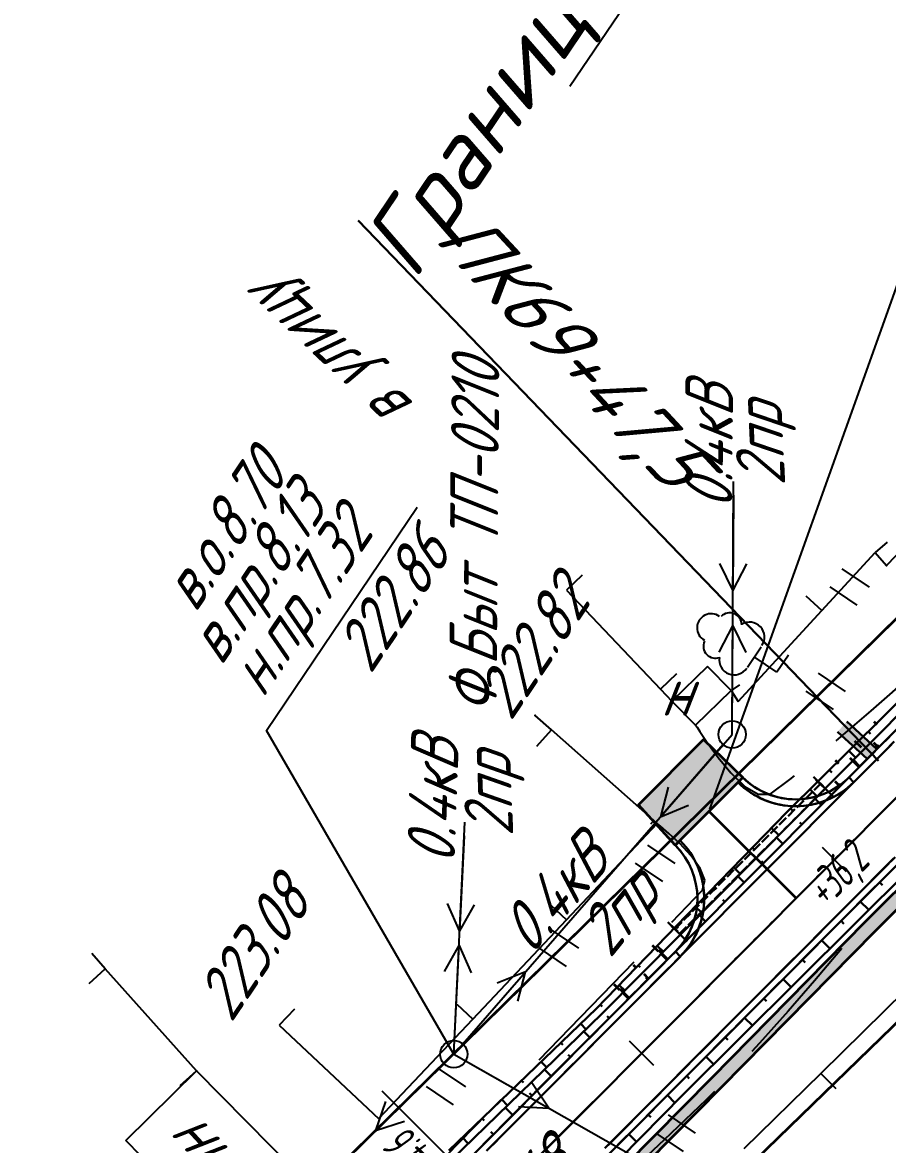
# Model space of a CAD drawing. Header units: millimetres. Extents: x -698 to 8131, y -704 to 4503.
# Drawn here: x 5026.2 to 5089.5, y 3633.2 to 3715.3 of the extents above; entities that cross this region are included whole.
import ezdxf
from ezdxf import colors
from ezdxf.entities.mleader import LeaderData, LeaderLine
from ezdxf.math import Vec2, Vec3

# ---------------------------------------------------------------- set-up
doc = ezdxf.new("R2010")
doc.units = ezdxf.units.MM
for name, pattern in [('ACAD_ISO02W100', [15, 12, -3]), ('CONTI', [0]), ('DASHED', [0.75, 0.5, -0.25]), ('STROT', [1.7, 0.5, -1.2])]:
    doc.linetypes.add(name, pattern=pattern)
for name, color, linetype, lineweight in [('10', 1, 'Continuous', 35), ('Гравий', 30, 'Continuous', 35), ('КОПИЯ_ОСЬ_13_ОТКОСЫ', 7, 'Continuous', 30), ('КОПИЯ_ОСЬ_ГРАНИЦЫ_ПОЛОС', 7, 'Continuous', 30), ('ОСЬ_ВЕРХ_ПОКРЫТИЯ_ГРАНИЦЫ_ПОЛОС', 7, 'Continuous', 30), ('ОСЬ_ВЕРХ_ПОКРЫТИЯ_ОСЬ', 1, 'Continuous', 30), ('Ось_примыкания', 1, 'Continuous', 35), ('Площ примыкании', 101, 'Continuous', 30), ('Привязка', 250, 'Continuous', 35), ('Тротуар', 40, 'Continuous', 35), ('Трубы мет.', 7, 'ACAD_ISO02W100', 30)]:
    doc.layers.add(name, color=color, linetype=linetype, lineweight=lineweight)
for name, color, linetype in [('NAD_MDEFAULT', 7, 'CONTI'), ('PI_OTDEFAULT', 172, 'CONTI'), ('PI_TTDEFAULT', 5, 'CONTI'), ('SIT_LDEFAULT', 7, 'CONTI'), ('USLZNDEFAULT', 7, 'CONTI'), ('Выноски', 250, 'Continuous'), ('ОСЬ_ВЕРХ_ПОКРЫТИЯ_ПИКЕТЫ', 1, 'Continuous'), ('ОСЬ_ВЕРХ_ПОКРЫТИЯ_РАЗБИВКА_КРИВ', 1, 'Continuous'), ('разметка', 7, 'Continuous')]:
    doc.layers.add(name, color=color, linetype=linetype)
doc.styles.add('eskd', font='isocpeui.ttf', dxfattribs={"width": 1.2})
doc.styles.get("Standard").update_dxf_attribs({"font": 'isocpeui.ttf'})
doc.styles.add('ГОСТ', font='isocpeui.ttf', dxfattribs={"height": 4})

# ---------------------------------------------------------------- blocks, each defined once
blk = doc.blocks.new('BL_2011')
at = {"color": 0}
for p, q in [((0, 0), (0, 2.4)), ((1.6, 0), (1.6, 2.4))]:
    blk.add_line(p, q, dxfattribs=at)
blk = doc.blocks.new('BL_20')
at = {"color": 0}
blk.add_circle((0, 0), 1, dxfattribs=at)
blk = doc.blocks.new('BL_104')
at = {"color": 0}
for p, q in [((-0.9, 2), (0.9, 2)), ((0, 0), (0, 2)), ((1.5, 0), (0, 0))]:
    blk.add_line(p, q, dxfattribs=at)
for centre, radius, start, end in [((0, 5.8), 1.04, 358, 185), ((-0.94, 4.8), 0.88, 100, 235), ((0.94, 4.8), 0.88, 305, 80), ((-1, 3.1), 1.1, 115, 270), ((1, 3.1), 1.1, 270, 65)]:
    blk.add_arc(centre, radius, start, end, dxfattribs=at)
blk = doc.blocks.new('*U49')
at = {"layer": 'КОПИЯ_ОСЬ_13_ОТКОСЫ'}
for points in [[(687.722, 1023.815), (698.541, 1034.21), (705.143, 1041.042), (712.462, 1048.572), (726.675, 1062.643)], [(687.869, 1023.104), (698.926, 1033.827), (727.087, 1062.233)], [(718.418, 1054.468), (718.584, 1054.3)], [(716.997, 1053.061), (717.495, 1052.558)], [(715.576, 1051.654), (715.75, 1051.477)], [(714.154, 1050.247), (714.679, 1049.717)], [(712.733, 1048.84), (712.909, 1048.662)], [(711.334, 1047.411), (711.873, 1046.887)], [(709.94, 1045.977), (710.11, 1045.811)], [(708.546, 1044.543), (709.057, 1044.046)], [(707.152, 1043.109), (707.313, 1042.952)], [(705.758, 1041.674), (706.24, 1041.205)], [(704.366, 1040.238), (704.516, 1040.093)], [(702.976, 1038.8), (703.425, 1038.366)], [(701.586, 1037.361), (701.724, 1037.229)], [(700.197, 1035.923), (700.609, 1035.525)], [(698.807, 1034.485), (698.939, 1034.358)], [(697.375, 1033.089), (697.756, 1032.692)], [(695.932, 1031.704), (696.064, 1031.567)], [(694.49, 1030.318), (694.885, 1029.908)], [(693.048, 1028.932), (693.184, 1028.791)], [(691.606, 1027.547), (692.013, 1027.123)], [(690.164, 1026.161), (690.304, 1026.015)], [(688.722, 1024.775), (689.142, 1024.338)]]:
    blk.add_lwpolyline(points, dxfattribs=at)

msp = doc.modelspace()

# ---------------------------------------------------------------- hatches: boundary and pattern name
at = {"layer": 'Гравий', "ltscale": 7}
h = msp.add_hatch(color=256, dxfattribs=at)
h.paths.add_polyline_path([(5072.583, 3659.379), (5076.406, 3657.548), (5078.877, 3660.03), (5075.994, 3662.803)], flags=17)
h.paths.add_polyline_path([(5072.583, 3659.379), (5071.25, 3658.04), (5073.937, 3655.07), (5076.406, 3657.548)], flags=17)
h.paths.add_polyline_path([(5057.574, 3652.965), (5064.731, 3644.902), (5071.136, 3648.598), (5063.979, 3656.661)], flags=9)
msp.add_hatch(color=256, dxfattribs=at).paths.add_polyline_path([(5078.877, 3660.03), (5075.994, 3662.803), (5072.583, 3659.379), (5076.406, 3657.548)])
h = msp.add_hatch(color=256, dxfattribs=at)
h.paths.add_polyline_path([(5076.406, 3657.548), (5072.583, 3659.379), (5071.25, 3658.04), (5073.937, 3655.07)], flags=17)
h.paths.add_polyline_path([(5057.574, 3652.965), (5064.731, 3644.902), (5071.136, 3648.598), (5063.979, 3656.661)], flags=9)
h = msp.add_hatch(color=256, dxfattribs=at)
h.paths.add_polyline_path([(5072.583, 3659.379), (5071.25, 3658.04), (5073.937, 3655.07), (5076.406, 3657.548)], flags=17)
h.paths.add_polyline_path([(5057.574, 3652.965), (5064.731, 3644.902), (5071.136, 3648.598), (5063.979, 3656.661)], flags=9)
h = msp.add_hatch(color=256, dxfattribs=at)
h.paths.add_polyline_path([(5076.406, 3657.548), (5072.583, 3659.379), (5071.25, 3658.04), (5073.937, 3655.07)], flags=17)
h.paths.add_polyline_path([(5057.574, 3652.965), (5064.731, 3644.902), (5071.136, 3648.598), (5063.979, 3656.661)], flags=9)
at = {"layer": 'Тротуар', "lineweight": 30, "ltscale": 7}
for points in [[(5466.603, 3369.435), (5464.199, 3371.972), (5457.004, 3375.472), (5449.971, 3379.116), (5446.483, 3381.111), (5443.161, 3383.224), (5436.715, 3388.142), (5431.069, 3393.814), (5426.047, 3400.024), (5421.509, 3406.475), (5419.224, 3409.907), (5412.944, 3420.132), (5406.733, 3430.399), (5401.563, 3438.959), (5392.412, 3454.459), (5384.128, 3468.142), (5376.812, 3480.084), (5372.692, 3483.698), (5367.045, 3489.864), (5364.428, 3494.124), (5362.55, 3498.787), (5362.162, 3499.75), (5361.296, 3501.956), (5360.243, 3505.535), (5359.9, 3506.511), (5359.557, 3507.488), (5353.516, 3517.408), (5346.095, 3529.283), (5337.358, 3542.681), (5330.6, 3552.598), (5323.514, 3562.282), (5314.689, 3573.385), (5305.757, 3583.754), (5294.788, 3595.515), (5284.15, 3605.971), (5274.517, 3614.798), (5262.518, 3625.475), (5250.256, 3635.753), (5228.636, 3653.545), (5213.48, 3666.213), (5198.554, 3679.53), (5195.155, 3682.072), (5188.614, 3686.677), (5181.729, 3690.741), (5174.553, 3693.981), (5166.765, 3696.048), (5158.672, 3697.097), (5150.771, 3696.701), (5142.932, 3694.886), (5135.763, 3691.799), (5128.894, 3687.534), (5119.677, 3680.123), (5110.519, 3672.03), (5107.649, 3669.246), (5096.334, 3657.934), (5094.629, 3656.228), (5093.906, 3655.537), (5087.832, 3649.465), (5076.605, 3638.065), (5063.964, 3625.252), (5056.914, 3618.158), (5049.806, 3611.124), (5042.672, 3604.117), (5034.104, 3595.716), (5025.464, 3587.246), (5012.287, 3575.126), (5004.83, 3568.464), (5000.376, 3564.545), (4992.568, 3558.187), (4986.365, 3553.136), (4976.969, 3545.672), (4967.373, 3538.466), (4960.946, 3533.701), (4956.142, 3530.257), (4951.275, 3526.828), (4944.558, 3522.239), (4941.878, 3520.46), (4934.85, 3515.752), (4934.02, 3515.196), (4921.2, 3506.598), (4903.6, 3496.548), (4897.663, 3493.449), (4891.601, 3490.598), (4873.244, 3481.853), (4861.137, 3475.777), (4851.022, 3470.054), (4850.316, 3469.617), (4844.045, 3464.752), (4838.09, 3459.351), (4832.466, 3453.61), (4827.236, 3447.37), (4822.539, 3440.513), (4818.897, 3433.927), (4815.516, 3426.46), (4812.441, 3418.669), (4810.035, 3411.157), (4807.175, 3399.956), (4804.768, 3388.201), (4802.678, 3365.271), (4803.818, 3364.88), (4805.75, 3388.011), (4808.15, 3399.731), (4811.12, 3411.298), (4813.568, 3418.846), (4816.506, 3426.225), (4819.778, 3433.453), (4823.587, 3440.306), (4828.121, 3446.878), (4833.208, 3452.938), (4838.771, 3458.618), (4844.644, 3463.95), (4850.888, 3468.795), (4851.611, 3469.243), (4861.609, 3474.895), (4873.593, 3481.023), (4892.028, 3489.675), (4898.14, 3492.525), (4904.066, 3495.663), (4921.662, 3505.714), (4942.435, 3519.629), (4945.115, 3521.408), (4951.736, 3525.929), (4956.645, 3529.404), (4961.502, 3532.939), (4967.97, 3537.663), (4977.55, 3544.92), (4986.99, 3552.356), (4993.2, 3557.412), (5001.022, 3563.781), (5005.493, 3567.716), (5012.958, 3574.386), (5026.153, 3586.52), (5034.804, 3595.002), (5043.373, 3603.403), (5050.509, 3610.412), (5057.621, 3617.45), (5064.674, 3624.548), (5077.317, 3637.363), (5088.541, 3648.76), (5097.04, 3657.226), (5108.35, 3668.534), (5111.199, 3671.296), (5120.322, 3679.358), (5129.473, 3686.717), (5136.227, 3690.91), (5143.245, 3693.932), (5150.91, 3695.707), (5158.632, 3696.093), (5166.571, 3695.065), (5174.217, 3693.035), (5181.268, 3689.852), (5188.077, 3685.832), (5194.568, 3681.262), (5197.92, 3678.755), (5212.826, 3665.456), (5227.997, 3652.776), (5249.617, 3634.984), (5261.864, 3624.719), (5273.849, 3614.053), (5283.425, 3605.248), (5294.038, 3594.853), (5304.928, 3583.185), (5313.919, 3572.747), (5322.719, 3561.675), (5329.783, 3552.021), (5336.525, 3542.127), (5345.254, 3528.742), (5352.666, 3516.881), (5358.55, 3507.337), (5360.408, 3501.541), (5363.532, 3493.673), (5366.243, 3489.259), (5371.993, 3482.98), (5375.959, 3479.544), (5383.271, 3467.625), (5391.554, 3453.946), (5400.706, 3438.447), (5405.884, 3429.885), (5412.109, 3419.623), (5418.381, 3409.369), (5420.615, 3406.013), (5425.242, 3399.43), (5430.324, 3393.146), (5436.048, 3387.394), (5442.486, 3382.471), (5445.966, 3380.254), (5449.492, 3378.238), (5456.555, 3374.578), (5463.598, 3371.152), (5466.015, 3368.602), (5468.306, 3367.584), (5468.712, 3368.498)], [(5086.492, 3664.114), (5085.816, 3663.378), (5087.987, 3661.384), (5088.664, 3662.12)]]:
    msp.add_hatch(color=256, dxfattribs=at).paths.add_polyline_path(points)

# ---------------------------------------------------------------- linework, layer by layer
at = {"linetype": 'Continuous'}
msp.add_lwpolyline([(5057.694, 3639.85), (5044.025, 3663.462), (5055.044, 3679.798)], dxfattribs=at)
at = {"layer": '10'}
for p, q in [((5130.953, 3711.814), (5048.293, 3630.554)), ((5079.813, 3632.064), (5095.463, 3647.284)), ((5079.813, 3632.064), (5095.463, 3647.284))]:
    msp.add_line(p, q, dxfattribs=at)
msp.add_lwpolyline([(5288.323, 3621.204), (5196.433, 3695.614), (5169.553, 3711.754), (5130.953, 3711.814), (5048.293, 3630.554), (5037.593, 3620.134), (5021.953, 3603.214), (5015.973, 3598.224), (5015.013, 3599.374), (5008.903, 3593.884), (4991.233, 3578.294), (4976.993, 3565.554), (4946.753, 3541.804), (4930.383, 3533.214), (4921.493, 3527.264), (4897.853, 3511.404), (4863.383, 3496.414), (4836.513, 3479.254), (4820.223, 3465.304), (4808.053, 3449.294), (4801.113, 3435.244), (4794.223, 3410.594), (4789.103, 3384.464), (4785.093, 3347.224)], dxfattribs=at)
at = {"layer": 'PI_TTDEFAULT', "color": 5}
for p in [(5089.389, 3675.55, 222.808), (5063.689, 3664.57, 222.819), (5038.899, 3638.57, 222.865)]:
    msp.add_point(p, dxfattribs=at)
at = {"layer": 'SIT_LDEFAULT', "color": 7}
for p, q in [((5078.099, 3663.18), (5078.199, 3681.68)), ((5089.389, 3675.55), (5095.449, 3681.85)), ((5078.189, 3680.68), (5078.159, 3673.68)), ((5089.429, 3677.24), (5088.569, 3676.49)), ((5084.659, 3672.24), (5088.569, 3676.49)), ((5088.569, 3676.49), (5089.389, 3675.55)), ((5077.169, 3675.69), (5078.159, 3673.68)), ((5078.159, 3673.68), (5079.169, 3675.67)), ((5067.129, 3674.84), (5065.969, 3673.74)), ((5065.969, 3673.74), (5072.859, 3666.49)), ((5083.479, 3673.32), (5084.659, 3672.24)), ((5078.539, 3665.59), (5084.659, 3672.24)), ((5078.139, 3671.18), (5077.129, 3669.19)), ((5078.109, 3664.18), (5078.139, 3671.18)), ((5079.129, 3669.17), (5078.139, 3671.18)), ((5076.299, 3668.16), (5073.689, 3665.62)), ((5078.019, 3666.4), (5076.299, 3668.16)), ((5088.259, 3664.91), (5092.129, 3668.29)), ((5074.019, 3667.6), (5072.859, 3666.49)), ((5072.859, 3666.49), (5073.689, 3665.62)), ((5078.639, 3666.8), (5078.019, 3666.4)), ((5073.689, 3665.62), (5075.409, 3663.86)), ((5075.409, 3663.86), (5078.019, 3666.4)), ((5078.019, 3666.4), (5078.539, 3665.59)), ((5085.709, 3662.71), (5088.259, 3664.91)), ((5064.879, 3663.51), (5063.689, 3664.57)), ((5057.729, 3639.79), (5078.099, 3663.18)), ((5063.819, 3662.31), (5064.879, 3663.51)), ((5072.359, 3656.87), (5064.879, 3663.51)), ((5075.409, 3663.86), (5075.539, 3663.72)), ((5075.539, 3663.72), (5075.739, 3663.4)), ((5075.739, 3663.4), (5076.279, 3662.58)), ((5077.439, 3662.43), (5072.849, 3657.15)), ((5076.279, 3662.58), (5077.069, 3661.5)), ((5077.069, 3661.5), (5078.009, 3660.36)), ((5078.009, 3660.36), (5079.029, 3659.38)), ((5080.879, 3658.82), (5082.329, 3659.87)), ((5082.329, 3659.87), (5082.659, 3660.14)), ((5073.409, 3659.31), (5072.849, 3657.15)), ((5079.029, 3659.38), (5080.009, 3658.8)), ((5080.009, 3658.8), (5080.879, 3658.82)), ((5072.849, 3657.15), (5074.909, 3658)), ((5057.729, 3639.79), (5058.549, 3656.76)), ((5065.979, 3649.62), (5072.609, 3656.65)), ((5072.149, 3656.63), (5072.359, 3656.87)), ((5072.609, 3656.65), (5072.359, 3656.87)), ((5072.849, 3656.46), (5072.609, 3656.65)), ((5058.499, 3655.76), (5058.159, 3648.77)), ((5073.469, 3655.94), (5072.849, 3656.46)), ((5074.279, 3655.19), (5073.469, 3655.93)), ((5075.109, 3654.3), (5074.279, 3655.19)), ((5075.769, 3653.38), (5075.109, 3654.3)), ((5076.089, 3652.51), (5075.759, 3653.38)), ((5075.919, 3651.79), (5076.099, 3652.51)), ((5073.689, 3649.44), (5075.919, 3651.79)), ((5089.509, 3651.18), (5088.809, 3650.46)), ((5057.259, 3650.82), (5058.159, 3648.77)), ((5058.159, 3648.77), (5059.259, 3650.72)), ((5064.819, 3650.72), (5065.979, 3649.62)), ((5059.119, 3642.35), (5065.979, 3649.62)), ((5058.119, 3647.78), (5057.019, 3645.83)), ((5057.779, 3640.79), (5058.119, 3647.78)), ((5059.019, 3645.73), (5058.119, 3647.78)), ((5032.239, 3646.03), (5031.249, 3647.14)), ((5085.719, 3647.03), (5084.119, 3645.16)), ((5086.119, 3647.51), (5085.719, 3647.03)), ((5031.049, 3644.96), (5032.239, 3646.03)), ((5038.899, 3638.57), (5032.239, 3646.03)), ((5066.229, 3641.69), (5070.919, 3646.55)), ((5058.389, 3640.54), (5062.979, 3645.82)), ((5062.979, 3645.82), (5060.919, 3644.97)), ((5062.419, 3643.66), (5062.979, 3645.82)), ((5084.119, 3645.16), (5082.189, 3642.93)), ((5090.749, 3644.44), (5084.579, 3638.38)), ((5057.949, 3643.45), (5059.119, 3642.35)), ((5046.069, 3643.07), (5044.969, 3641.9)), ((5082.189, 3642.93), (5080.099, 3640.58)), ((5044.969, 3641.9), (5052.239, 3635.06)), ((5052.249, 3635.07), (5059.119, 3642.35)), ((5063.969, 3639.36), (5066.229, 3641.69)), ((5080.099, 3640.58), (5079.539, 3639.97)), ((5036.999, 3619.61), (5057.729, 3639.79)), ((5057.729, 3639.79), (5085.949, 3623.78)), ((5033.739, 3633.46), (5038.899, 3638.57)), ((5037.709, 3637.5), (5038.899, 3638.57)), ((5038.899, 3638.57), (5047.379, 3630.01)), ((5057.009, 3639.09), (5051.999, 3634.21)), ((5058.599, 3639.3), (5064.689, 3635.84)), ((5064.689, 3635.84), (5063.439, 3637.7)), ((5084.579, 3638.38), (5078.959, 3632.87)), ((5085.699, 3637.24), (5084.579, 3638.38)), ((5076.799, 3637.06), (5076.189, 3636.44)), ((5052.729, 3636.32), (5051.999, 3634.21)), ((5057.209, 3632.38), (5061.189, 3636.48)), ((5076.189, 3636.44), (5073.119, 3633.52)), ((5062.459, 3635.96), (5064.689, 3635.84)), ((5051.999, 3634.21), (5054.129, 3634.89)), ((5042.219, 3624.9), (5033.739, 3633.46)), ((5073.119, 3633.52), (5069.549, 3630.17))]:
    msp.add_line(p, q, dxfattribs=at)
at = {"layer": 'Гравий', "linetype": 'Continuous'}
msp.add_lwpolyline([(5073.937, 3655.07), (5071.25, 3658.04), (5075.994, 3662.803), (5078.877, 3660.03)], dxfattribs=at)
at = {"layer": 'КОПИЯ_ОСЬ_13_ОТКОСЫ'}
for points in [[(5058.414, 3631.685), (5106.397, 3679.869)], [(5063.374, 3626.746), (5111.357, 3674.929)], [(5063.703, 3625.853), (5074.504, 3636.831), (5112.1, 3674.19)], [(5057.513, 3632.018), (5068.57, 3642.741), (5096.731, 3671.147)], [(5088.859, 3662.257), (5088.702, 3662.413)], [(5087.447, 3660.84), (5086.977, 3661.308)], [(5086.036, 3659.422), (5085.881, 3659.576)], [(5084.625, 3658.005), (5084.161, 3658.467)], [(5083.214, 3656.588), (5083.061, 3656.74)], [(5081.802, 3655.171), (5081.344, 3655.627)], [(5080.391, 3653.754), (5080.24, 3653.904)], [(5078.98, 3652.337), (5078.528, 3652.786)], [(5088.887, 3652.365), (5089.092, 3652.16)], [(5077.568, 3650.919), (5077.42, 3651.067)], [(5087.475, 3650.948), (5088.092, 3650.334)], [(5076.157, 3649.502), (5075.712, 3649.945)], [(5086.064, 3649.531), (5086.265, 3649.331)], [(5074.746, 3648.085), (5074.6, 3648.231)], [(5084.653, 3648.114), (5085.255, 3647.514)], [(5073.335, 3646.668), (5072.896, 3647.105)], [(5083.242, 3646.696), (5083.437, 3646.502)], [(5071.923, 3645.251), (5071.779, 3645.394)], [(5081.83, 3645.279), (5082.418, 3644.695)], [(5070.512, 3643.834), (5070.08, 3644.264)], [(5080.419, 3643.862), (5080.61, 3643.672)], [(5069.101, 3642.417), (5068.95, 3642.566)], [(5079.008, 3642.445), (5079.58, 3641.875)], [(5067.689, 3640.999), (5067.238, 3641.449)], [(5077.597, 3641.028), (5077.782, 3640.843)], [(5066.278, 3639.582), (5066.111, 3639.749)], [(5076.185, 3639.611), (5076.743, 3639.056)], [(5064.867, 3638.165), (5064.366, 3638.664)], [(5074.774, 3638.193), (5074.957, 3638.011)], [(5063.456, 3636.748), (5063.272, 3636.931)], [(5073.363, 3636.776), (5073.912, 3636.229)], [(5062.044, 3635.331), (5061.494, 3635.879)], [(5071.951, 3635.359), (5072.14, 3635.171)], [(5060.633, 3633.914), (5060.433, 3634.113)], [(5070.54, 3633.942), (5071.107, 3633.378)]]:
    msp.add_lwpolyline(points, dxfattribs=at)
at = {"layer": 'КОПИЯ_ОСЬ_ГРАНИЦЫ_ПОЛОС'}
for points in [[(5086.655, 3660.046), (5086.655, 3660.046), (5086.655, 3660.046), (5086.655, 3660.046), (5086.655, 3660.046), (5087.987, 3661.384), (5088.692, 3662.092), (5089.398, 3662.8), (5090.103, 3663.508)], [(5086.656, 3660.045), (5086.811, 3660.201), (5087.511, 3660.903), (5088.21, 3661.606), (5088.91, 3662.308), (5089.609, 3663.011)], [(5086.91, 3659.591), (5087.165, 3659.848), (5087.865, 3660.55), (5088.564, 3661.253), (5089.264, 3661.955), (5089.963, 3662.658)], [(5068.796, 3632.901), (5069.5, 3633.608), (5070.204, 3634.315), (5070.908, 3635.022), (5071.612, 3635.729), (5072.316, 3636.436), (5073.02, 3637.143), (5073.724, 3637.85), (5074.428, 3638.556), (5075.132, 3639.263), (5075.836, 3639.97), (5076.54, 3640.677), (5077.244, 3641.384), (5077.948, 3642.091), (5078.652, 3642.798), (5079.356, 3643.505), (5080.06, 3644.212), (5080.763, 3644.919), (5081.467, 3645.625), (5082.171, 3646.332), (5082.875, 3647.039), (5083.579, 3647.746), (5084.283, 3648.453), (5084.987, 3649.16), (5085.691, 3649.867), (5086.395, 3650.574), (5087.099, 3651.281), (5087.803, 3651.988), (5088.507, 3652.694), (5089.211, 3653.401), (5089.915, 3654.108)], [(5059.783, 3633.063), (5060.489, 3633.771), (5061.194, 3634.479), (5061.899, 3635.187), (5062.604, 3635.895), (5063.309, 3636.603), (5064.014, 3637.311), (5064.719, 3638.019), (5065.424, 3638.727), (5066.129, 3639.435), (5066.834, 3640.143), (5067.54, 3640.851), (5068.245, 3641.559), (5068.95, 3642.267), (5069.655, 3642.975), (5070.36, 3643.683), (5071.065, 3644.391), (5071.77, 3645.099), (5072.475, 3645.807), (5073.18, 3646.515), (5073.885, 3647.223), (5074.015, 3647.354), (5074.015, 3647.354), (5074.015, 3647.354)], [(5059.783, 3633.063), (5060.489, 3633.771), (5061.194, 3634.479), (5061.899, 3635.187), (5062.604, 3635.895), (5063.309, 3636.603), (5064.014, 3637.311), (5064.719, 3638.019), (5065.424, 3638.727), (5066.129, 3639.435), (5066.834, 3640.143), (5067.54, 3640.851), (5068.245, 3641.559), (5068.95, 3642.267), (5069.655, 3642.975), (5070.36, 3643.683), (5071.065, 3644.391), (5071.77, 3645.099), (5072.475, 3645.807), (5073.18, 3646.515), (5074.015, 3647.354), (5074.015, 3647.354), (5074.015, 3647.354), (5074.015, 3647.354)]]:
    msp.add_lwpolyline(points, dxfattribs=at)
for points in [[(5078.524, 3659.675, 0.414214), (5087.009, 3659.693), (5087.637, 3660.323), (5088.342, 3661.031), (5089.047, 3661.739), (5089.752, 3662.447)], [(5078.877, 3660.03, 0.414214), (5086.655, 3660.046)], [(5060.138, 3632.71), (5060.843, 3633.418), (5061.548, 3634.126), (5062.253, 3634.834), (5062.958, 3635.542), (5063.663, 3636.25), (5064.368, 3636.958), (5065.073, 3637.666), (5065.779, 3638.374), (5066.484, 3639.082), (5067.189, 3639.79), (5067.894, 3640.498), (5068.599, 3641.206), (5069.304, 3641.914), (5070.009, 3642.622), (5070.714, 3643.33), (5071.419, 3644.039), (5072.124, 3644.747), (5072.829, 3645.455), (5073.535, 3646.163), (5074.24, 3646.871), (5074.308, 3646.939), (5074.308, 3646.939, 0.414214), (5074.29, 3655.424)], [(5073.953, 3647.292, 0.414211), (5073.937, 3655.07)]]:
    msp.add_lwpolyline(points, format="xyb", dxfattribs=at)
at = {"layer": 'ОСЬ_ВЕРХ_ПОКРЫТИЯ_ГРАНИЦЫ_ПОЛОС', "linetype": 'Continuous'}
for points in [[(5090.018, 3654.209), (5089.318, 3653.507), (5088.619, 3652.805), (5087.919, 3652.102), (5087.22, 3651.4), (5086.52, 3650.697), (5085.821, 3649.995), (5085.121, 3649.293), (5084.422, 3648.59), (5083.722, 3647.888), (5083.023, 3647.185), (5082.323, 3646.483), (5081.624, 3645.78), (5080.924, 3645.078), (5080.225, 3644.376), (5079.525, 3643.673), (5078.826, 3642.971), (5078.126, 3642.268), (5077.427, 3641.566), (5076.727, 3640.864), (5076.028, 3640.161), (5075.328, 3639.459), (5074.629, 3638.756), (5073.929, 3638.054), (5073.23, 3637.351), (5072.53, 3636.649), (5071.831, 3635.947), (5071.131, 3635.244), (5070.432, 3634.542), (5069.732, 3633.839), (5069.033, 3633.137)], [(5069.387, 3632.784), (5070.087, 3633.487), (5070.786, 3634.189), (5071.486, 3634.891), (5072.185, 3635.594), (5072.885, 3636.296), (5073.584, 3636.999), (5074.284, 3637.701), (5074.983, 3638.403), (5075.683, 3639.106), (5076.382, 3639.808), (5077.082, 3640.511), (5077.781, 3641.213), (5078.481, 3641.916), (5079.18, 3642.618), (5079.88, 3643.32), (5080.579, 3644.023), (5081.279, 3644.725), (5081.978, 3645.428), (5082.678, 3646.13), (5083.377, 3646.832), (5084.077, 3647.535), (5084.776, 3648.237), (5085.476, 3648.94), (5086.175, 3649.642), (5086.875, 3650.345), (5087.574, 3651.047), (5088.274, 3651.749), (5088.973, 3652.452), (5089.673, 3653.154)], [(5059.531, 3632.807), (5060.23, 3633.509), (5060.93, 3634.211), (5061.629, 3634.914), (5062.329, 3635.616), (5063.028, 3636.319), (5063.728, 3637.021), (5064.427, 3637.724), (5065.127, 3638.426), (5065.826, 3639.128), (5066.526, 3639.831), (5067.225, 3640.533), (5067.925, 3641.236), (5068.624, 3641.938), (5069.324, 3642.64), (5070.023, 3643.343), (5070.723, 3644.045), (5071.422, 3644.748), (5072.122, 3645.45), (5072.821, 3646.153), (5073.521, 3646.855), (5074.016, 3647.353)], [(5060.584, 3633.156), (5061.284, 3633.859), (5061.983, 3634.561), (5062.683, 3635.264), (5063.382, 3635.966), (5064.082, 3636.668), (5064.781, 3637.371), (5065.481, 3638.073), (5066.18, 3638.776), (5066.88, 3639.478), (5067.579, 3640.18), (5068.279, 3640.883), (5068.978, 3641.585), (5069.678, 3642.288), (5070.377, 3642.99), (5071.077, 3643.692), (5071.776, 3644.395), (5072.476, 3645.097), (5073.175, 3645.8), (5073.875, 3646.502), (5074.309, 3646.938)]]:
    msp.add_lwpolyline(points, dxfattribs=at)
at = {"layer": 'ОСЬ_ВЕРХ_ПОКРЫТИЯ_ОСЬ'}
msp.add_lwpolyline([(5060.633, 3628.953), (5108.875, 3677.396)], dxfattribs=at)
at = {"layer": 'ОСЬ_ВЕРХ_ПОКРЫТИЯ_ПИКЕТЫ'}
for p, q in [((5086.477, 3653.134), (5084.705, 3654.898)), ((5072.364, 3638.962), (5070.593, 3640.726))]:
    msp.add_line(p, q, dxfattribs=at)
at = {"layer": 'ОСЬ_ВЕРХ_ПОКРЫТИЯ_РАЗБИВКА_КРИВ'}
msp.add_line((5060.633, 3628.953), (5052.484, 3637.068), dxfattribs=at)
at = {"layer": 'Ось_примыкания', "color": 0}
for p, q in [((5088.476, 3664.127), (5088.696, 3663.908)), ((5087.061, 3662.714), (5087.531, 3662.247)), ((5088.811, 3662.209), (5088.457, 3662.565)), ((5085.646, 3661.3), (5085.883, 3661.064)), ((5087.4, 3660.792), (5086.746, 3661.444)), ((5084.231, 3659.887), (5084.723, 3659.397)), ((5085.932, 3659.432), (5085.637, 3659.729)), ((5073.66, 3649.182), (5074.099, 3648.749)), ((5072.257, 3647.757), (5072.686, 3647.332)), ((5073.4, 3646.706), (5072.73, 3647.376)), ((5070.853, 3646.333), (5071.064, 3646.125)), ((5071.983, 3645.294), (5071.651, 3645.628)), ((5069.449, 3644.908), (5069.861, 3644.5)), ((5070.566, 3643.883), (5069.905, 3644.544))]:
    msp.add_line(p, q, dxfattribs=at)
at = {"layer": 'Ось_примыкания', "linetype": 'Continuous'}
for points in [[(5073.937, 3655.07), (5078.877, 3660.03)], [(5082.784, 3651.199), (5076.407, 3657.55)]]:
    msp.add_lwpolyline(points, dxfattribs=at)
at = {"layer": 'Площ примыкании', "color": 4, "ltscale": 7}
for points in [[(5078.877, 3660.03, 0.414047), (5086.656, 3660.045), (5086.98, 3659.664, -0.41223), (5078.524, 3659.675), (5078.877, 3660.03)], [(5074.297, 3655.417), (5073.945, 3655.062, -0.412701), (5073.966, 3647.304), (5074.308, 3646.939, 0.413734), (5074.297, 3655.417, 2.296529)]]:
    msp.add_lwpolyline(points, format="xyb", dxfattribs=at)
at = {"layer": 'Площ примыкании', "linetype": 'Continuous', "lineweight": 30}
msp.add_lwpolyline([(5074.308, 3646.939), (5087.009, 3659.693, -0.414214), (5078.524, 3659.675), (5074.297, 3655.417, -0.413734), (5074.308, 3646.939, 1.449516)], format="xyb", dxfattribs=at)
at = {"layer": 'Привязка', "lineweight": 30, "ltscale": 7}
msp.add_lwpolyline([(5088.811, 3661.248), (5050.737, 3700.776)], dxfattribs=at)
at = {"layer": 'разметка', "linetype": 'STROT', "lineweight": 30}
msp.add_lwpolyline([(5089.456, 3657.898), (5076.433, 3644.822)], dxfattribs=at)
at = {"layer": 'разметка', "lineweight": 30, "ltscale": 7}
msp.add_lwpolyline([(5076.433, 3644.822), (5075.339, 3643.724)], dxfattribs=at)
at = {"layer": 'разметка', "linetype": 'DASHED', "lineweight": 30, "ltscale": 14}
msp.add_lwpolyline([(5075.339, 3643.724), (5040.009, 3608.344, 1), (5040.009, 3608.344)], format="xyb", dxfattribs=at)
at = {"layer": 'Тротуар', "linetype": 'Continuous'}
for points in [[(5025.464, 3587.246), (5034.104, 3595.716), (5042.672, 3604.117), (5049.806, 3611.124), (5056.914, 3618.158), (5063.964, 3625.252), (5076.605, 3638.065), (5087.832, 3649.465), (5096.334, 3657.934), (5107.649, 3669.246), (5110.519, 3672.03), (5119.677, 3680.123), (5128.894, 3687.534), (5135.763, 3691.799), (5142.932, 3694.886), (5150.771, 3696.701)], [(5026.153, 3586.52), (5034.804, 3595.002), (5043.373, 3603.403), (5050.509, 3610.412), (5057.621, 3617.45), (5064.674, 3624.548), (5077.317, 3637.363), (5088.541, 3648.76), (5097.04, 3657.226), (5108.35, 3668.534), (5111.199, 3671.296), (5120.322, 3679.358), (5129.473, 3686.717), (5136.227, 3690.91), (5143.245, 3693.932), (5150.91, 3695.707)]]:
    msp.add_lwpolyline(points, dxfattribs=at)
at = {"layer": 'Тротуар', "lineweight": 30, "ltscale": 7}
for points in [[(5088.664, 3662.12), (5086.492, 3664.114)], [(5087.987, 3661.384), (5085.816, 3663.378)]]:
    msp.add_lwpolyline(points, dxfattribs=at)
at = {"layer": 'Трубы мет.', "lineweight": 30}
for points in [[(5085.459, 3658.653), (5084.048, 3660.07)], [(5074.801, 3648.037), (5073.389, 3649.454)]]:
    msp.add_lwpolyline(points, dxfattribs=at)
at = {"layer": 'Трубы мет.', "lineweight": 30, "ltscale": 0.06}
for points in [[(5073.898, 3648.943), (5084.556, 3659.56)], [(5074.251, 3648.589), (5084.909, 3659.206)]]:
    msp.add_lwpolyline(points, dxfattribs=at)

# ---------------------------------------------------------------- block references
at = {"layer": 'USLZNDEFAULT', "color": 7, "rotation": 56}
for name, p in [('BL_2011', (5087.249, 3672.63)), ('BL_104', (5081.379, 3667.73)), ('BL_2011', (5085.509, 3665)), ('BL_20', (5078.099, 3663.18)), ('BL_2011', (5073.029, 3652.41)), ('BL_2011', (5065.989, 3646.21)), ('BL_20', (5057.729, 3639.79)), ('BL_2011', (5057.719, 3636.08)), ('BL_2011', (5074.529, 3632.67))]:
    msp.add_blockref(name, p, dxfattribs=at)
at = {"layer": 'КОПИЯ_ОСЬ_13_ОТКОСЫ'}
msp.add_blockref('*U49', (4369.644, 2608.914), dxfattribs=at)

# ---------------------------------------------------------------- texts
at = {"layer": 'NAD_MDEFAULT', "color": 7, "style": 'eskd', "oblique": 10, "width": 0.8}
for s, rotation, p in [('в улицу', 136.72241, (5054.963, 3687.312)), ('Ф.Быт ТП-0210', 89.53799, (5060.865, 3664.608)), ('0.4кВ', 89.53799, (5078.101, 3679.598)), ('2пр', 92.53799, (5081.988, 3681.369)), ('в.о.8.70', 56, (5038.816, 3671.991)), ('в.пр.8.13', 56, (5040.712, 3668.107)), ('н.пр.7.32', 56, (5043.775, 3665.776)), ('0.4кВ', 88, (5057.789, 3653.613)), ('2пр', 92, (5062.089, 3655.723)), ('0.4кВ', 49.20734, (5063.387, 3646.894)), ('2пр', 51, (5069.167, 3646.723)), ('мн', 132.74399, (5042.536, 3631.571)), ('н.пр.5.68', 45.80654, (5056.395, 3620.686))]:
    msp.add_text(s, height=3.5, rotation=rotation, dxfattribs=at).set_placement(p)
msp.add_text('н', height=3.5, dxfattribs=at).set_placement((5072.869, 3664.56))
at = {"layer": 'PI_OTDEFAULT', "color": 172, "style": 'eskd', "oblique": 10, "width": 0.8}
for s, p in [('222.86', (5051.64, 3667.518)), ('222.82', (5061.902, 3664.078)), ('223.08', (5041.447, 3642.007))]:
    msp.add_text(s, height=3.5, rotation=56, dxfattribs=at).set_placement(p)
at = {"layer": 'ОСЬ_ВЕРХ_ПОКРЫТИЯ_ПИКЕТЫ', "width": 0.6}
msp.add_text('+36,2', height=2.5, rotation=45.10625, dxfattribs=at).set_placement((5084.96, 3650.413))
at = {"layer": 'ОСЬ_ВЕРХ_ПОКРЫТИЯ_РАЗБИВКА_КРИВ', "width": 0.6}
msp.add_text('69+4.6', height=2.5, rotation=135.11925, dxfattribs=at).set_placement((5058.508, 3630.363))
at = {"layer": 'Привязка', "lineweight": 30, "ltscale": 7, "style": 'ГОСТ', "oblique": 15}
msp.add_text('ПК69+47,5', height=4, rotation=312.92627, dxfattribs=at).set_placement((5056.19, 3699.421, 126.574))

# ---------------------------------------------------------------- leaders
at = {"layer": 'Выноски', "linetype": 'Continuous'}
ml = msp.add_multileader_mtext('Standard', dxfattribs=at)
ml.set_content('Граница работа по примыканию', color=256, style='ГОСТ')
ml.set_leader_properties()
ml.build(insert=Vec2(0, 0))
ml.multileader.update_dxf_attribs({"text_left_attachment_type": 5, "text_right_attachment_type": 5, "dogleg_length": 0, "arrow_head_size": 0.18})
ctx = ml.context
ctx.base_point, ctx.char_height, ctx.arrow_head_size, ctx.landing_gap_size, ctx.plane_origin, ctx.plane_x_axis, ctx.plane_y_axis = Vec3(5056.042, 3695.468), 5, 0.18, 0, Vec3(5158.013, 3740.533), Vec3(0.559193, 0.829038), Vec3(-0.829038, 0.559193)
ctx.left_attachment, ctx.right_attachment = 5, 5
notes = []
notes.append((ctx, [(0, (1, 1, 0), (5128.204, 3802.453), (-0.559193, -0.829038), 0, [(0, [(5076.407, 3657.55)], 0, []), (1, [(5141.028, 3715.9)], 0, [])])]))
ctx.mtext.insert, ctx.mtext.text_direction, ctx.mtext.rotation, ctx.mtext.flow_direction = Vec3(5050.708, 3699.065), Vec3(0.559193, 0.829038), 0.977384, 5
for ctx, leaders in notes:
    for number, flags, end, landing, length, lines in leaders:
        leader = LeaderData()
        leader.index, (leader.has_last_leader_line, leader.has_dogleg_vector, leader.attachment_direction) = number, flags
        leader.last_leader_point, leader.dogleg_vector, leader.dogleg_length = Vec3(end), Vec3(landing), length
        for number, points, colour, breaks in lines:
            line = LeaderLine()
            line.index, line.vertices, line.color, line.breaks = number, Vec3.list(points), colors.encode_raw_color(colour), breaks
            leader.lines.append(line)
        ctx.leaders.append(leader)

doc.saveas('drawing.dxf')
